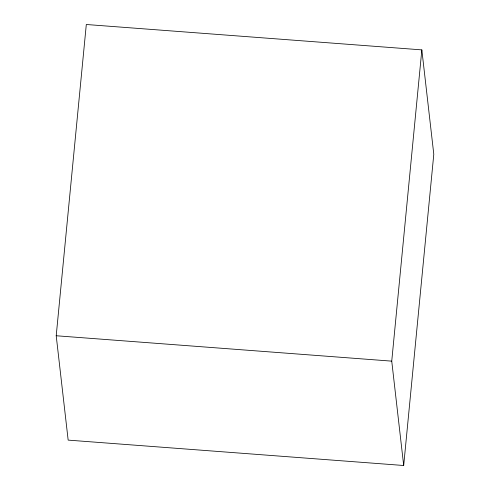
<?xml version="1.0" encoding="UTF-8"?>
<svg xmlns="http://www.w3.org/2000/svg" width="490" height="490" viewBox="0 0 490 490"><rect width="100%" height="100%" fill="white"/><g stroke="black" fill="none" stroke-linecap="round" stroke-linejoin="round"><path stroke-width="0.73" d="M56.209 335.754L86.307 24.5L421.841 49.882L433.791 154.246L403.693 465.5L68.159 440.118L56.209 335.754L391.743 361.142L403.693 465.5M391.743 361.142L421.841 49.882"/></g></svg>
